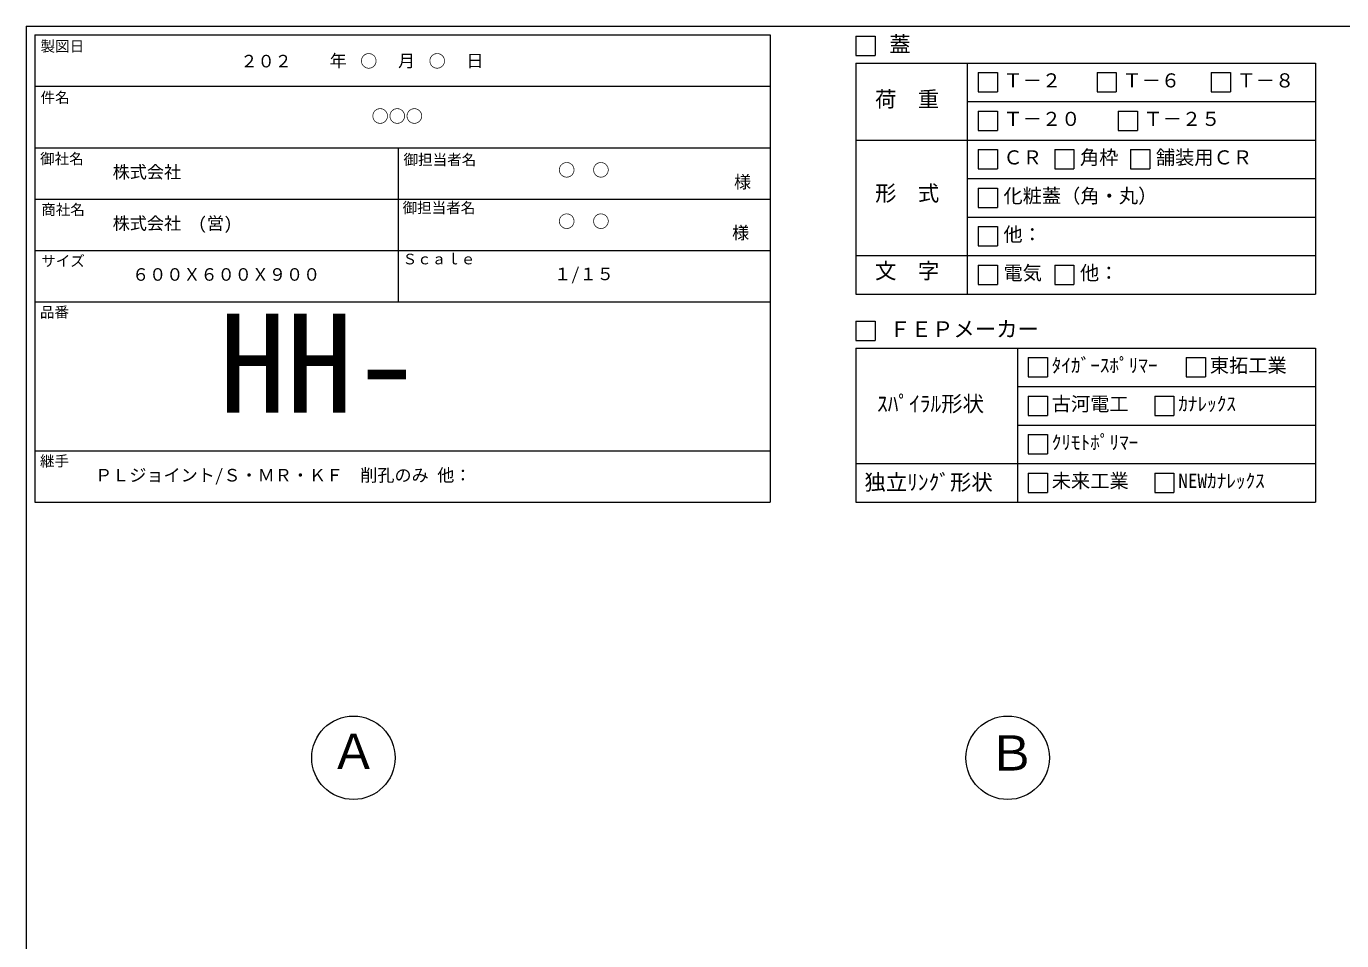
# Model space of a CAD drawing. Units: millimetres, scale not verified. Extents: x -4890 to 18490, y -2303 to 2303.
# Drawn here: x -1230 to 1846, y 166 to 2303 of the extents above; entities that cross this region are included whole.
import ezdxf
from ezdxf.enums import TextEntityAlignment as Align

# ---------------------------------------------------------------- set-up
doc = ezdxf.new("R2010")
doc.units = ezdxf.units.MM
doc.header["$LTSCALE"] = 10
doc.linetypes.add('USER5', pattern=[3.185, 0.01, -3.175])
for name, color, linetype, lineweight in [('0-2_waku', 7, 'Continuous', 18), ('0-3_gaikei', 7, 'Continuous', 18), ('0-4_kakure', 7, 'USER5', 18), ('0-D_文字１', 7, 'Continuous', 18)]:
    doc.layers.add(name, color=color, linetype=linetype, lineweight=lineweight)
doc.styles.add('ＭＳ ゴシック', font='')
doc.styles.get('ＭＳ ゴシック').set_extended_font_data('MS Gothic')

msp = doc.modelspace()

# ---------------------------------------------------------------- linework, layer by layer
at = {"layer": '0-2_waku'}
for p, q in [((-1230, 2303.42), (-1230, -1971.58)), ((-1230, 2303.42), (4890, 2303.42)), ((-1210, 2283.42), (-1210, 1191.42)), ((-1210, 2283.42), (510, 2283.42)), ((-1210, 2283.42), (-1210, 1191.42)), ((-1210, 2283.42), (510, 2283.42)), ((-1210, 2283.42), (-1210, 1191.42)), ((510, 2283.42), (510, 1191.42)), ((710, 2217.65), (1785, 2217.65)), ((710, 2217.65), (710, 1677.65)), ((970.66, 2217.65), (970.66, 1677.65)), ((1785, 2217.65), (1785, 1677.65)), ((-1210, 2163.42), (510, 2163.42)), ((-1210, 2163.42), (510, 2163.42)), ((-1210, 2163.42), (510, 2163.42)), ((-1210, 2163.42), (510, 2163.42)), ((970.66, 2127.65), (1785, 2127.65)), ((710, 2037.65), (1785, 2037.65)), ((-1210, 2019.42), (510, 2019.42)), ((-1210, 2019.42), (510, 2019.42)), ((-360, 2019.42), (-360, 1659.42)), ((970.66, 1947.65), (1785, 1947.65)), ((-1210, 1899.42), (510, 1899.42)), ((970.66, 1857.65), (1785, 1857.65)), ((-1210, 1779.42), (510, 1779.42)), ((710, 1767.65), (1785, 1767.65)), ((710, 1677.65), (1785, 1677.65)), ((-1210, 1659.42), (510, 1659.42)), ((710, 1551.42), (1785, 1551.42)), ((710, 1551.42), (710, 1191.42)), ((1087.81, 1551.42), (1087.81, 1191.42)), ((1785, 1551.42), (1785, 1191.42)), ((1087.81, 1461.42), (1785, 1461.42)), ((1087.81, 1371.42), (1785, 1371.42)), ((-1210, 1311.42), (510, 1311.42)), ((710, 1281.42), (1785, 1281.42)), ((-1210, 1191.42), (510, 1191.42)), ((710, 1191.42), (1785, 1191.42)), ((710, 1191.42), (1785, 1191.42))]:
    msp.add_line(p, q, dxfattribs=at)
at = {"layer": '0-3_gaikei'}
for centre in [(-465, 593.42), (1065, 593.42)]:
    msp.add_circle(centre, 97.5, dxfattribs=at)
at = {"layer": '0-D_文字１'}
for p, q in [((710, 2280.46), (710, 2235.46)), ((710, 2235.46), (755, 2235.46)), ((995.97, 2195.15), (1040.97, 2195.15)), ((995.97, 2195.15), (995.97, 2150.15)), ((995.97, 2195.15), (995.97, 2150.15)), ((995.97, 2195.15), (1040.97, 2195.15)), ((995.97, 2195.15), (995.97, 2150.15)), ((995.97, 2195.15), (1040.97, 2195.15)), ((1040.97, 2195.15), (1040.97, 2150.15)), ((1040.97, 2195.15), (1040.97, 2150.15)), ((1040.97, 2195.15), (1040.97, 2150.15)), ((1274.05, 2195.15), (1319.05, 2195.15)), ((1274.05, 2195.15), (1274.05, 2150.15)), ((1319.05, 2195.15), (1319.05, 2150.15)), ((1541.25, 2195.15), (1586.25, 2195.15)), ((1541.25, 2195.15), (1541.25, 2150.15)), ((1586.25, 2195.15), (1586.25, 2150.15)), ((995.97, 2150.15), (1040.97, 2150.15)), ((995.97, 2150.15), (1040.97, 2150.15)), ((995.97, 2150.15), (1040.97, 2150.15)), ((1274.05, 2150.15), (1319.05, 2150.15)), ((1541.25, 2150.15), (1586.25, 2150.15)), ((995.97, 2105.15), (1040.97, 2105.15)), ((995.97, 2105.15), (995.97, 2060.15)), ((1040.97, 2105.15), (1040.97, 2060.15)), ((1323.45, 2105.15), (1368.45, 2105.15)), ((1323.45, 2105.15), (1323.45, 2060.15)), ((1368.45, 2105.15), (1368.45, 2060.15)), ((995.97, 2060.15), (1040.97, 2060.15)), ((1323.45, 2060.15), (1368.45, 2060.15)), ((995.97, 2015.15), (1040.97, 2015.15)), ((995.97, 2015.15), (995.97, 1970.15)), ((995.97, 2015.15), (995.97, 1970.15)), ((1040.97, 2015.15), (1040.97, 1970.15)), ((1040.97, 2015.15), (1040.97, 1970.15)), ((1174.96, 2015.15), (1219.96, 2015.15)), ((1174.96, 2015.15), (1174.96, 1970.15)), ((1219.96, 2015.15), (1219.96, 1970.15)), ((1352.47, 2015.15), (1397.47, 2015.15)), ((1352.47, 2015.15), (1352.47, 1970.15)), ((1397.47, 2015.15), (1397.47, 1970.15)), ((995.97, 1970.15), (1040.97, 1970.15)), ((995.97, 1970.15), (1040.97, 1970.15)), ((1174.96, 1970.15), (1219.96, 1970.15)), ((1352.47, 1970.15), (1397.47, 1970.15)), ((995.97, 1925.15), (995.97, 1880.15)), ((1040.97, 1925.15), (1040.97, 1880.15)), ((995.97, 1880.15), (1040.97, 1880.15)), ((995.97, 1835.15), (1040.97, 1835.15)), ((995.97, 1835.15), (995.97, 1790.15)), ((995.97, 1835.15), (995.97, 1790.15)), ((1040.97, 1835.15), (1040.97, 1790.15)), ((1040.97, 1835.15), (1040.97, 1790.15)), ((995.97, 1790.15), (1040.97, 1790.15)), ((995.97, 1790.15), (1040.97, 1790.15)), ((995.97, 1745.15), (995.97, 1700.15)), ((1174.96, 1745.15), (1174.96, 1700.15)), ((995.97, 1700.15), (1040.97, 1700.15)), ((1174.96, 1700.15), (1219.96, 1700.15)), ((710, 1614.24), (710, 1569.24)), ((710, 1569.24), (755, 1569.24)), ((1113.12, 1528.92), (1113.12, 1483.92)), ((1482.7, 1528.92), (1527.7, 1528.92)), ((1482.7, 1528.92), (1482.7, 1483.92)), ((1482.7, 1528.92), (1527.7, 1528.92)), ((1482.7, 1528.92), (1482.7, 1483.92)), ((1482.7, 1528.92), (1527.7, 1528.92)), ((1482.7, 1528.92), (1482.7, 1483.92)), ((1527.7, 1528.92), (1527.7, 1483.92)), ((1527.7, 1528.92), (1527.7, 1483.92)), ((1527.7, 1528.92), (1527.7, 1483.92)), ((1113.12, 1483.92), (1158.12, 1483.92)), ((1482.7, 1483.92), (1527.7, 1483.92)), ((1482.7, 1483.92), (1527.7, 1483.92)), ((1482.7, 1483.92), (1527.7, 1483.92)), ((1113.12, 1438.92), (1158.12, 1438.92)), ((1113.12, 1438.92), (1113.12, 1393.92)), ((1158.12, 1438.92), (1158.12, 1393.92)), ((1409.02, 1438.92), (1409.02, 1393.92)), ((1113.12, 1393.92), (1158.12, 1393.92)), ((1409.02, 1393.92), (1454.02, 1393.92)), ((1113.12, 1348.92), (1113.12, 1303.92)), ((1113.12, 1303.92), (1158.12, 1303.92)), ((1113.12, 1258.92), (1158.12, 1258.92)), ((1113.12, 1258.92), (1113.12, 1213.92)), ((1158.12, 1258.92), (1158.12, 1213.92)), ((1409.02, 1258.92), (1454.02, 1258.92)), ((1409.02, 1258.92), (1409.02, 1213.92)), ((1454.02, 1258.92), (1454.02, 1213.92)), ((1113.12, 1213.92), (1158.12, 1213.92)), ((1409.02, 1213.92), (1454.02, 1213.92))]:
    msp.add_line(p, q, dxfattribs=at)
for points in [[(710, 2280.46), (755, 2280.46), (755, 2235.46)], [(710, 2280.46), (755, 2280.46), (755, 2235.46)], [(995.97, 2015.15), (1040.97, 2015.15), (1040.97, 1970.15)], [(995.97, 2015.15), (995.97, 1970.15), (1040.97, 1970.15)], [(995.97, 1925.15), (1040.97, 1925.15), (1040.97, 1880.15)], [(995.97, 1835.15), (1040.97, 1835.15), (1040.97, 1790.15)], [(995.97, 1835.15), (995.97, 1790.15), (1040.97, 1790.15)], [(995.97, 1745.15), (1040.97, 1745.15), (1040.97, 1700.15)], [(1174.96, 1745.15), (1219.96, 1745.15), (1219.96, 1700.15)], [(710, 1614.24), (755, 1614.24), (755, 1569.24)], [(1113.12, 1528.92), (1158.12, 1528.92), (1158.12, 1483.92)], [(1409.02, 1438.92), (1454.02, 1438.92), (1454.02, 1393.92)], [(1113.12, 1348.92), (1158.12, 1348.92), (1158.12, 1303.92)]]:
    msp.add_lwpolyline(points, dxfattribs=at)

# ---------------------------------------------------------------- texts
at = {"layer": '0-4_kakure', "style": 'ＭＳ ゴシック'}
for s, p in [('\u3000\u3000２０２\u3000\u3000\u3000\u3000○\u3000\u3000\u3000○', (-809.17, 2198.59)), ('○○○', (-422.49, 2069.76)), ('株式会社', (-1028, 1939.51)), ('○\u3000○', (13.78, 1943.89)), ('株式会社\u3000(営)', (-1028, 1819.51)), ('○\u3000○', (13.78, 1823.89))]:
    msp.add_text(s, height=29.33, dxfattribs=at).set_placement(p, align=Align.BOTTOM_LEFT)
at = {"layer": '0-D_文字１', "style": 'ＭＳ ゴシック'}
for s, height, p in [('蓋', 36.66, (788.08, 2232.54)), ('製図日', 24.93, (-1196.73, 2236.98)), ('\u3000\u3000年\u3000\u3000\u3000月\u3000\u3000\u3000日', 29.33, (-600.69, 2199.37)), ('Ｔ－２', 32.99, (1055.11, 2150.63)), ('Ｔ－６', 32.99, (1333.19, 2150.63)), ('Ｔ－８', 32.99, (1600.4, 2150.63)), ('荷\u3000重', 36.66, (754.96, 2103.84)), ('件名', 24.93, (-1196.73, 2116.98)), ('Ｔ－２０', 32.99, (1055.11, 2060.63)), ('Ｔ－２５', 32.99, (1382.59, 2060.63)), ('御社名', 24.93, (-1197.71, 1973.97)), ('御担当者名', 24.93, (-347.8, 1971.76)), ('御担当者名', 24.93, (-347.8, 1971.76)), ('ＣＲ', 32.99, (1055.11, 1970.63)), ('角枠', 32.99, (1234.1, 1970.63)), ('舗装用ＣＲ', 32.99, (1411.61, 1970.63)), ('様', 29.33, (424.95, 1916.26)), ('形\u3000式', 36.66, (754.96, 1883.88)), ('化粧蓋（角・丸）', 32.99, (1055.11, 1880.63)), ('商社名', 24.93, (-1195.1, 1854.93)), ('御担当者名', 24.93, (-350.01, 1859.45)), ('様', 29.33, (420.46, 1797.34)), ('他：', 32.99, (1055.11, 1790.63)), ('サイズ', 24.93, (-1195.1, 1734.93)), ('Ｓｃａｌｅ', 24.93, (-350.01, 1739.45)), ('文\u3000字', 36.66, (754.96, 1702.4)), ('６００Ｘ６００Ｘ９００', 29.33, (-982.65, 1699.88)), ('１/１５', 29.33, (4.13, 1701.16)), ('電気', 32.99, (1055.11, 1700.63)), ('他：', 32.99, (1234.1, 1700.63)), ('品番', 24.93, (-1198.1, 1615.28)), ('HH-', 230.9, (-779.27, 1331.26)), ('ＦＥＰメーカー', 36.66, (788.08, 1566.32)), ('ﾀｲｶﾞｰｽﾎﾟﾘﾏｰ', 32.99, (1168.08, 1484.41)), ('東拓工業', 32.99, (1537.67, 1484.41)), ('ｽﾊﾟｲﾗﾙ形状', 36.66, (759.62, 1391.76)), ('古河電工', 32.99, (1168.08, 1394.41)), ('ｶﾅﾚｯｸｽ', 32.99, (1463.99, 1394.41)), ('ｸﾘﾓﾄﾎﾟﾘﾏｰ', 32.99, (1168.08, 1304.41)), ('継手', 24.93, (-1198.1, 1267.28)), ('ＰＬジョイント/Ｓ・ＭＲ・ＫＦ\u3000削孔のみ 他：', 29.33, (-1069.01, 1230.63)), ('独立ﾘﾝｸﾞ形状', 36.66, (730.08, 1208.28)), ('未来工業', 32.99, (1168.08, 1214.41)), ('NEWｶﾅﾚｯｸｽ', 32.99, (1463.99, 1214.41)), ('Ａ', 82.48, (-520.42, 542.51)), ('Ｂ', 82.48, (1018.15, 538.79))]:
    msp.add_text(s, height=height, dxfattribs=at).set_placement(p, align=Align.BOTTOM_LEFT)

doc.saveas('drawing.dxf')
